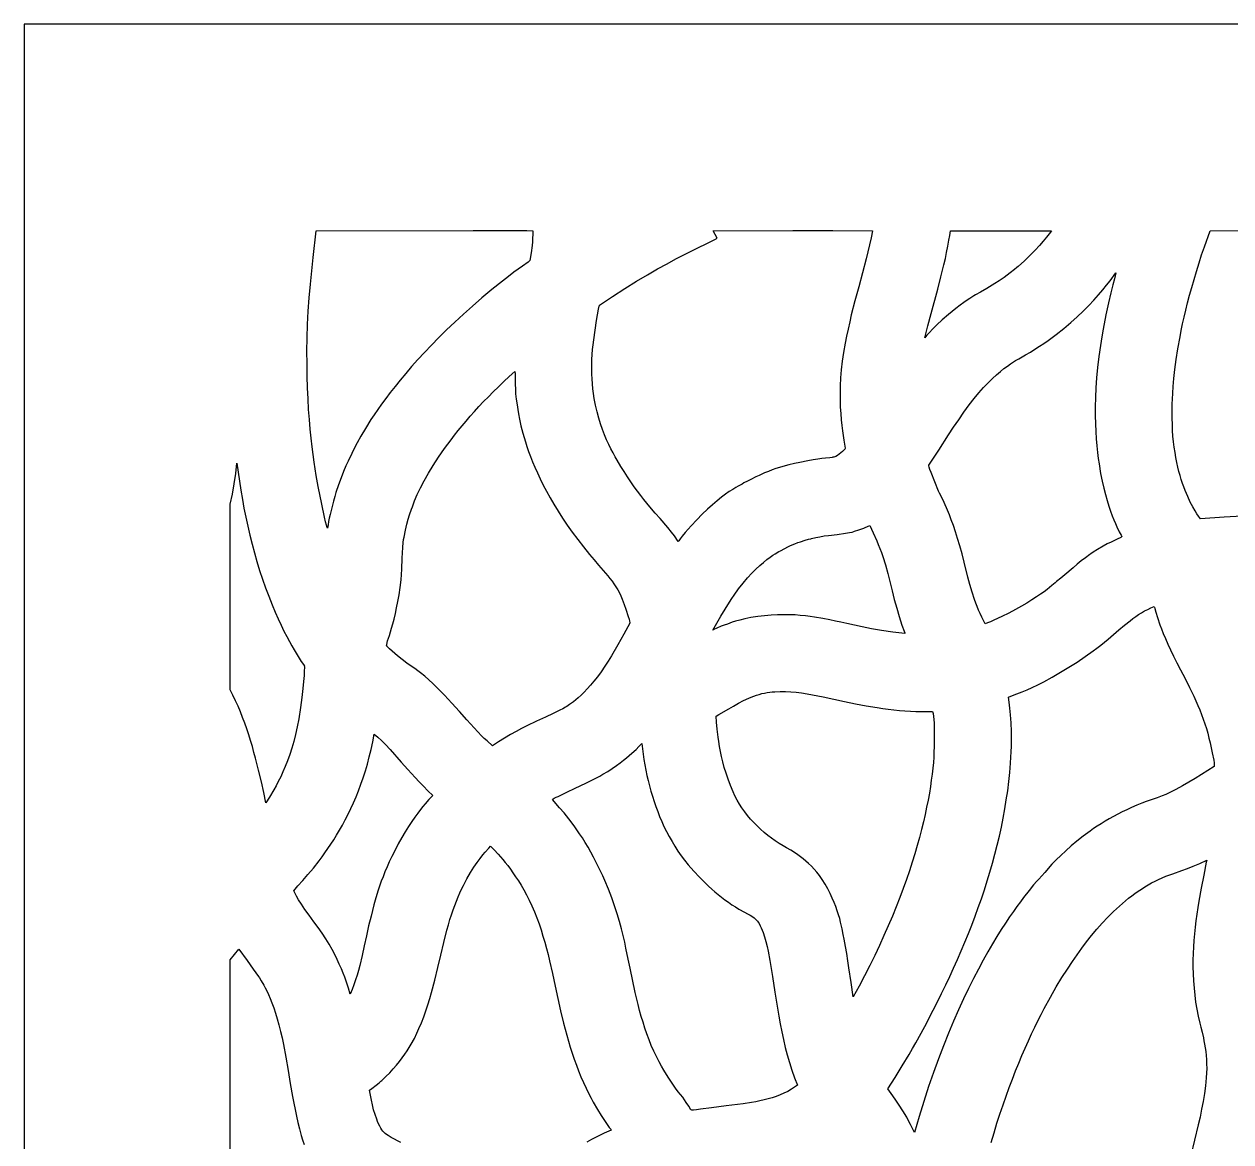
# Model space of a CAD drawing. Extents: x -255 to 255, y -78 to 122.
# Drawn here: x -254.7 to -137.6, y 13.7 to 122.1 of the extents above; entities that cross this region are included whole.
import ezdxf

# ---------------------------------------------------------------- set-up
doc = ezdxf.new("R2010")
doc.units = 0
doc.header["$MEASUREMENT"] = 0
doc.layers.add('LAYER_1', color=18, linetype='CONTINUOUS')

msp = doc.modelspace()

# ---------------------------------------------------------------- linework, layer by layer
at = {"layer": 'LAYER_1'}
for points in [[(-254.71, -77.88), (255.29, -77.88), (255.29, 122.12), (-254.71, 122.12)], [(-226.39, 102.08), (-211.14, 102.09), (-207.07, 102.09), (-205.92, 102.09), (-205.36, 102.08), (-205.36, 101.72), (-205.38, 101.36), (-205.4, 100.99), (-205.43, 100.63), (-205.52, 99.92), (-205.63, 99.2), (-205.64, 99.18), (-205.68, 99.14), (-205.82, 99.02), (-206.35, 98.64), (-207.19, 98.04), (-207.72, 97.64), (-208.31, 97.18), (-209.32, 96.36), (-210.29, 95.56), (-211.21, 94.77), (-212.09, 93.98), (-212.93, 93.21), (-213.72, 92.45), (-214.48, 91.71), (-215.2, 90.98), (-215.88, 90.27), (-216.52, 89.57), (-217.12, 88.89), (-217.69, 88.23), (-218.22, 87.59), (-218.72, 86.97), (-219.19, 86.38), (-219.62, 85.8), (-220.03, 85.25), (-220.4, 84.72), (-220.74, 84.22), (-221.06, 83.75), (-221.6, 82.88), (-222.05, 82.13), (-222.39, 81.51), (-222.65, 81.02), (-222.91, 80.47), (-223.27, 79.72), (-223.49, 79.26), (-223.72, 78.72), (-223.96, 78.11), (-224.21, 77.43), (-224.46, 76.68), (-224.58, 76.28), (-224.7, 75.85), (-224.87, 75.2), (-225.03, 74.54), (-225.1, 74.2), (-225.17, 73.87), (-225.22, 73.54), (-225.27, 73.2), (-225.29, 73.23), (-225.32, 73.29), (-225.39, 73.5), (-225.47, 73.84), (-225.58, 74.29), (-225.84, 75.55), (-226.18, 77.26), (-226.37, 78.34), (-226.47, 78.96), (-226.58, 79.63), (-226.68, 80.35), (-226.78, 81.12), (-226.87, 81.95), (-226.96, 82.82), (-227.03, 83.75), (-227.11, 84.73), (-227.16, 85.76), (-227.21, 86.84), (-227.25, 87.97), (-227.26, 89.15), (-227.27, 90.39), (-227.25, 91.67), (-227.21, 92.98), (-227.14, 94.28), (-227.05, 95.58), (-226.94, 96.88), (-226.81, 98.18), (-226.68, 99.48)], [(-187.87, 102.08), (-180.13, 102.09), (-176.26, 102.09), (-172.39, 102.08), (-172.54, 101.39), (-172.69, 100.7), (-173.02, 99.34), (-173.37, 97.98), (-173.73, 96.62), (-174.1, 95.26), (-174.45, 93.9), (-174.61, 93.22), (-174.77, 92.53), (-174.92, 91.85), (-175.06, 91.16), (-175.21, 90.27), (-175.33, 89.41), (-175.42, 88.58), (-175.49, 87.79), (-175.53, 87.03), (-175.54, 86.3), (-175.54, 85.61), (-175.52, 84.95), (-175.48, 84.33), (-175.43, 83.74), (-175.38, 83.19), (-175.31, 82.67), (-175.17, 81.76), (-175.04, 80.99), (-175.03, 80.96), (-175.03, 80.94), (-175.03, 80.93), (-175.32, 80.65), (-175.47, 80.52), (-175.62, 80.39), (-175.79, 80.28), (-175.96, 80.18), (-176.14, 80.11), (-176.23, 80.09), (-176.32, 80.07), (-176.52, 80.05), (-176.97, 80.01), (-177.3, 79.97), (-177.69, 79.92), (-178.15, 79.84), (-178.67, 79.75), (-179.46, 79.6), (-179.95, 79.5), (-180.5, 79.37), (-181.11, 79.2), (-181.43, 79.1), (-181.77, 78.99), (-182.12, 78.86), (-182.49, 78.72), (-182.86, 78.57), (-183.25, 78.4), (-183.39, 78.34), (-183.71, 78.2), (-184.2, 77.95), (-184.52, 77.79), (-184.87, 77.6), (-185.05, 77.5), (-185.42, 77.3), (-185.67, 77.15), (-185.96, 76.97), (-186.29, 76.76), (-186.65, 76.5), (-187.05, 76.21), (-187.48, 75.87), (-187.93, 75.48), (-188.41, 75.05), (-188.92, 74.57), (-189.45, 74.04), (-190, 73.45), (-190.56, 72.81), (-190.86, 72.44), (-191.07, 72.17), (-191.2, 72), (-191.26, 71.93), (-191.62, 72.47), (-191.9, 72.84), (-192.25, 73.28), (-193.01, 74.14), (-193.48, 74.68), (-194.01, 75.3), (-194.59, 76), (-194.89, 76.39), (-195.2, 76.8), (-195.52, 77.24), (-195.84, 77.7), (-196.17, 78.19), (-196.5, 78.7), (-196.81, 79.2), (-197.18, 79.8), (-197.37, 80.14), (-197.57, 80.51), (-197.78, 80.91), (-197.99, 81.33), (-198.19, 81.79), (-198.4, 82.27), (-198.59, 82.78), (-198.78, 83.33), (-198.96, 83.9), (-199.12, 84.51), (-199.27, 85.15), (-199.4, 85.81), (-199.48, 86.28), (-199.54, 86.75), (-199.58, 87.22), (-199.61, 87.69), (-199.63, 88.17), (-199.64, 88.64), (-199.63, 89.12), (-199.62, 89.59), (-199.59, 90.07), (-199.55, 90.54), (-199.51, 91.02), (-199.45, 91.49), (-199.32, 92.43), (-199.16, 93.37), (-198.97, 94.46), (-198.92, 94.75), (-198.9, 94.83), (-198.88, 94.86), (-197.62, 95.7), (-196.43, 96.47), (-195.3, 97.17), (-194.24, 97.8), (-193.25, 98.37), (-192.33, 98.88), (-191.48, 99.34), (-190.71, 99.74), (-189.4, 100.39), (-188.42, 100.86), (-187.77, 101.18), (-187.58, 101.29), (-187.52, 101.33), (-187.48, 101.36)], [(-155.04, 102.08), (-155.24, 101.78), (-155.5, 101.44), (-155.82, 101.06), (-156.19, 100.64), (-156.62, 100.18), (-157.11, 99.69), (-157.66, 99.17), (-158.27, 98.62), (-158.38, 98.52), (-158.63, 98.31), (-159.05, 97.98), (-159.63, 97.55), (-160.1, 97.22), (-160.53, 96.94), (-161.31, 96.47), (-161.93, 96.11), (-162.4, 95.84), (-162.56, 95.75), (-162.94, 95.51), (-163.21, 95.33), (-163.53, 95.11), (-163.89, 94.85), (-164.3, 94.54), (-164.68, 94.24), (-165.02, 93.95), (-165.64, 93.42), (-166.15, 92.94), (-166.56, 92.53), (-166.88, 92.2), (-167.11, 91.93), (-167.33, 91.67), (-167.03, 92.86), (-166.71, 94.04), (-166.06, 96.4), (-165.75, 97.59), (-165.46, 98.78), (-165.32, 99.37), (-165.2, 99.97), (-165.08, 100.57), (-164.98, 101.17), (-164.9, 101.62), (-164.84, 102.08)], [(-148.77, 97.98), (-148.93, 97.41), (-149.08, 96.84), (-149.27, 96.06), (-149.49, 95.09), (-149.74, 93.91), (-150, 92.53), (-150.13, 91.77), (-150.27, 90.95), (-150.43, 89.86), (-150.55, 88.8), (-150.65, 87.79), (-150.72, 86.82), (-150.77, 85.89), (-150.79, 85), (-150.79, 84.15), (-150.77, 83.35), (-150.74, 82.59), (-150.69, 81.87), (-150.63, 81.2), (-150.56, 80.57), (-150.49, 79.99), (-150.41, 79.45), (-150.26, 78.52), (-150.11, 77.79), (-149.96, 77.11), (-149.8, 76.47), (-149.63, 75.89), (-149.47, 75.35), (-149.3, 74.86), (-149.14, 74.42), (-148.98, 74.02), (-148.83, 73.67), (-148.69, 73.36), (-148.45, 72.87), (-148.28, 72.55), (-148.19, 72.4), (-148.2, 72.38), (-148.22, 72.36), (-148.31, 72.31), (-148.67, 72.15), (-149.25, 71.87), (-149.61, 71.69), (-150.02, 71.47), (-150.57, 71.15), (-150.97, 70.9), (-151.21, 70.73), (-151.31, 70.65), (-151.73, 70.35), (-152.14, 70.04), (-152.54, 69.71), (-152.94, 69.37), (-153.72, 68.69), (-154.12, 68.35), (-154.53, 68.03), (-154.67, 67.9), (-154.98, 67.65), (-155.45, 67.27), (-155.75, 67.05), (-156.09, 66.8), (-156.49, 66.54), (-156.92, 66.25), (-157.41, 65.95), (-157.95, 65.64), (-158.53, 65.31), (-159.17, 64.98), (-159.86, 64.63), (-160.61, 64.28), (-160.96, 64.13), (-161.23, 64.03), (-161.47, 63.94), (-161.63, 64.25), (-161.8, 64.58), (-161.96, 64.92), (-162.11, 65.26), (-162.25, 65.61), (-162.38, 65.95), (-162.51, 66.31), (-162.74, 67.02), (-162.95, 67.74), (-163.14, 68.46), (-163.5, 69.92), (-163.71, 70.73), (-163.92, 71.49), (-164.14, 72.2), (-164.35, 72.85), (-164.55, 73.46), (-164.75, 74.01), (-164.94, 74.5), (-165.12, 74.95), (-165.45, 75.7), (-165.71, 76.25), (-165.89, 76.61), (-165.98, 76.79), (-166.71, 78.62), (-166.82, 78.91), (-166.9, 79.12), (-166.93, 79.26), (-166.94, 79.3), (-166.93, 79.32), (-165.97, 80.8), (-165.01, 82.28), (-164.53, 83.01), (-164.03, 83.74), (-163.53, 84.47), (-163.01, 85.18), (-162.53, 85.79), (-162.07, 86.35), (-161.62, 86.86), (-161.18, 87.32), (-160.76, 87.73), (-160.36, 88.1), (-159.99, 88.42), (-159.64, 88.7), (-159.31, 88.95), (-159.02, 89.15), (-158.53, 89.47), (-158.2, 89.66), (-158.04, 89.74), (-157.55, 90.02), (-157.08, 90.3), (-156.63, 90.58), (-156.19, 90.86), (-155.77, 91.15), (-155.36, 91.44), (-154.96, 91.72), (-154.57, 92.01), (-153.84, 92.58), (-153.16, 93.16), (-152.53, 93.72), (-151.95, 94.27), (-151.41, 94.82), (-150.92, 95.34), (-150.47, 95.85), (-150.06, 96.33), (-149.68, 96.79), (-149.35, 97.22)], [(-207.11, 88.43), (-207.08, 88.18), (-207.07, 87.89), (-207.06, 87.16), (-207.05, 86.73), (-207.02, 86.25), (-206.96, 85.73), (-206.88, 85.17), (-206.81, 84.72), (-206.75, 84.31), (-206.65, 83.79), (-206.52, 83.15), (-206.33, 82.42), (-206.21, 82.02), (-206.08, 81.59), (-205.94, 81.14), (-205.77, 80.66), (-205.59, 80.17), (-205.38, 79.66), (-205.16, 79.12), (-204.91, 78.57), (-204.64, 77.99), (-204.35, 77.4), (-204.03, 76.79), (-203.68, 76.17), (-203.31, 75.53), (-202.91, 74.87), (-202.48, 74.2), (-202.02, 73.51), (-201.53, 72.82), (-201, 72.11), (-200.44, 71.39), (-199.85, 70.65), (-199.41, 70.14), (-198.97, 69.63), (-198.52, 69.12), (-198.08, 68.6), (-197.87, 68.34), (-197.67, 68.07), (-197.48, 67.8), (-197.29, 67.52), (-197.12, 67.24), (-196.96, 66.94), (-196.82, 66.65), (-196.69, 66.34), (-196.49, 65.82), (-196.33, 65.37), (-196.1, 64.65), (-196.02, 64.39), (-195.97, 64.19), (-195.95, 64.06), (-195.95, 64), (-196.53, 62.94), (-197.12, 61.88), (-197.73, 60.84), (-198.05, 60.32), (-198.37, 59.81), (-198.73, 59.29), (-199.07, 58.8), (-199.42, 58.37), (-199.75, 57.97), (-200.07, 57.61), (-200.37, 57.29), (-200.66, 57.01), (-200.94, 56.76), (-201.19, 56.55), (-201.42, 56.37), (-201.8, 56.09), (-202.07, 55.92), (-202.2, 55.84), (-202.45, 55.7), (-202.73, 55.55), (-203.38, 55.24), (-204.14, 54.89), (-205, 54.49), (-205.95, 54.03), (-206.46, 53.77), (-206.98, 53.48), (-207.53, 53.18), (-208.09, 52.85), (-208.67, 52.49), (-209.27, 52.1), (-209.8, 52.57), (-210.06, 52.81), (-210.32, 53.06), (-211.05, 53.84), (-211.77, 54.63), (-212.48, 55.42), (-213.2, 56.22), (-213.93, 57), (-214.29, 57.38), (-214.67, 57.76), (-215.05, 58.13), (-215.44, 58.49), (-215.84, 58.84), (-216.25, 59.18), (-216.5, 59.38), (-216.81, 59.59), (-217.17, 59.84), (-217.57, 60.13), (-218.02, 60.46), (-218.49, 60.84), (-219, 61.28), (-219.26, 61.52), (-219.52, 61.78), (-219.53, 61.8), (-219.54, 61.84), (-219.53, 61.93), (-219.44, 62.27), (-219.27, 62.79), (-219.06, 63.5), (-218.94, 63.93), (-218.82, 64.4), (-218.69, 64.92), (-218.57, 65.48), (-218.45, 66.09), (-218.33, 66.75), (-218.23, 67.46), (-218.13, 68.21), (-218.09, 68.73), (-218.06, 69.25), (-218.03, 70.29), (-218.01, 70.81), (-217.98, 71.33), (-217.93, 71.84), (-217.89, 72.1), (-217.85, 72.35), (-217.71, 73.02), (-217.57, 73.6), (-217.44, 74.1), (-217.32, 74.5), (-217.13, 75.07), (-217.04, 75.3), (-216.83, 75.86), (-216.57, 76.47), (-216.26, 77.12), (-215.9, 77.81), (-215.49, 78.54), (-215.02, 79.31), (-214.5, 80.11), (-214.22, 80.52), (-213.92, 80.94), (-213.61, 81.37), (-213.29, 81.8), (-212.95, 82.24), (-212.59, 82.69), (-212.22, 83.14), (-211.83, 83.6), (-211.43, 84.07), (-211.02, 84.53), (-210.58, 85.01), (-210.14, 85.49), (-209.67, 85.97), (-209.19, 86.45), (-208.69, 86.94), (-208.18, 87.44), (-207.65, 87.93)], [(-234.06, 79.52), (-233.95, 78.65), (-233.83, 77.77), (-233.69, 76.89), (-233.54, 76.01), (-233.38, 75.14), (-233.21, 74.27), (-233.02, 73.4), (-232.82, 72.54), (-232.6, 71.67), (-232.37, 70.82), (-232.13, 69.97), (-231.86, 69.12), (-231.59, 68.28), (-231.29, 67.44), (-230.98, 66.61), (-230.65, 65.79), (-230.35, 65.07), (-230.06, 64.41), (-229.77, 63.79), (-229.5, 63.22), (-229.23, 62.7), (-228.98, 62.22), (-228.74, 61.79), (-228.52, 61.4), (-228.12, 60.76), (-227.82, 60.29), (-227.6, 59.98), (-227.5, 59.83), (-227.49, 59.81), (-227.5, 59.79), (-227.51, 59.74), (-227.53, 59.33), (-227.55, 58.91), (-227.59, 58.35), (-227.66, 57.65), (-227.76, 56.8), (-227.89, 55.82), (-228.07, 54.7), (-228.21, 53.94), (-228.37, 53.21), (-228.55, 52.52), (-228.74, 51.86), (-228.94, 51.24), (-229.16, 50.65), (-229.38, 50.09), (-229.6, 49.57), (-229.82, 49.08), (-230.05, 48.63), (-230.27, 48.2), (-230.49, 47.81), (-230.9, 47.12), (-231.26, 46.56), (-231.47, 47.58), (-231.69, 48.6), (-231.96, 49.75), (-232.25, 50.89), (-232.41, 51.46), (-232.57, 52.03), (-232.74, 52.6), (-232.92, 53.17), (-233.11, 53.73), (-233.31, 54.29), (-233.52, 54.84), (-233.73, 55.39), (-233.96, 55.94), (-234.2, 56.47), (-234.45, 57.01), (-234.71, 57.53), (-234.71, 75.54), (-234.51, 76.53), (-234.33, 77.53), (-234.18, 78.53)], [(-172.67, 73.49), (-172.33, 72.75), (-171.99, 72), (-171.83, 71.63), (-171.67, 71.25), (-171.53, 70.87), (-171.4, 70.48), (-171.15, 69.65), (-170.92, 68.82), (-170.49, 67.14), (-170.28, 66.29), (-170.05, 65.46), (-169.81, 64.63), (-169.68, 64.21), (-169.55, 63.8), (-169.33, 63.21), (-169.27, 63.05), (-169.25, 62.98), (-169.85, 63.05), (-170.43, 63.13), (-171.52, 63.29), (-172.5, 63.46), (-173.39, 63.64), (-174.88, 63.97), (-175.48, 64.1), (-175.99, 64.2), (-176.55, 64.32), (-177.23, 64.45), (-178.02, 64.59), (-178.45, 64.65), (-178.91, 64.7), (-179.4, 64.75), (-179.91, 64.79), (-180.45, 64.81), (-181.01, 64.82), (-181.6, 64.81), (-182.22, 64.78), (-182.86, 64.72), (-183.53, 64.64), (-184.2, 64.54), (-184.78, 64.42), (-185.27, 64.3), (-185.68, 64.19), (-186, 64.09), (-186.24, 64), (-186.47, 63.91), (-186.8, 63.8), (-187.08, 63.7), (-187.51, 63.51), (-187.78, 63.38), (-187.89, 63.32), (-187.5, 64.01), (-187.11, 64.69), (-186.7, 65.37), (-186.28, 66.04), (-186.06, 66.38), (-185.83, 66.71), (-185.39, 67.33), (-184.95, 67.88), (-184.52, 68.39), (-184.11, 68.84), (-183.71, 69.24), (-183.33, 69.59), (-182.97, 69.9), (-182.64, 70.17), (-182.34, 70.39), (-182.07, 70.58), (-181.84, 70.73), (-181.49, 70.94), (-181.32, 71.03), (-180.91, 71.25), (-180.61, 71.4), (-180.34, 71.52), (-179.94, 71.69), (-179.65, 71.81), (-179.38, 71.89), (-178.93, 72.04), (-178.6, 72.14), (-178.39, 72.19), (-178.3, 72.21), (-177.9, 72.31), (-177.49, 72.39), (-177.08, 72.46), (-176.67, 72.52), (-175.84, 72.61), (-175.01, 72.72), (-174.64, 72.78), (-174.37, 72.84), (-174.21, 72.89), (-174.14, 72.92), (-173.73, 73.04), (-173.43, 73.15), (-173.24, 73.22), (-173.17, 73.26), (-172.8, 73.42)], [(-145.07, 65.6), (-145.04, 65.54), (-145.01, 65.43), (-144.9, 65.08), (-144.74, 64.55), (-144.5, 63.85), (-144.35, 63.44), (-144.18, 62.99), (-143.98, 62.5), (-143.75, 61.97), (-143.49, 61.4), (-143.2, 60.79), (-142.88, 60.15), (-142.52, 59.48), (-142.07, 58.63), (-141.64, 57.77), (-141.22, 56.9), (-141.02, 56.47), (-140.83, 56.02), (-140.65, 55.58), (-140.47, 55.13), (-140.3, 54.68), (-140.15, 54.23), (-140, 53.77), (-139.87, 53.31), (-139.75, 52.85), (-139.64, 52.38), (-139.43, 51.42), (-139.29, 50.71), (-139.25, 50.45), (-139.23, 50.26), (-139.23, 50.14), (-139.23, 50.11), (-139.24, 50.09), (-140.47, 49.32), (-141.09, 48.94), (-141.71, 48.56), (-142.33, 48.2), (-142.97, 47.85), (-143.62, 47.53), (-143.94, 47.38), (-144.28, 47.23), (-144.77, 47.05), (-145.44, 46.83), (-145.84, 46.69), (-146.27, 46.53), (-146.75, 46.34), (-147.25, 46.12), (-147.72, 45.9), (-148.17, 45.69), (-148.6, 45.46), (-149.02, 45.24), (-149.43, 45.01), (-149.83, 44.77), (-150.21, 44.54), (-150.59, 44.3), (-150.94, 44.06), (-151.29, 43.82), (-151.95, 43.34), (-152.56, 42.86), (-153.13, 42.39), (-153.65, 41.92), (-154.13, 41.46), (-154.58, 41.02), (-154.98, 40.6), (-155.69, 39.82), (-156.27, 39.17), (-156.45, 38.96), (-156.76, 38.6), (-157.2, 38.07), (-157.74, 37.38), (-158.05, 36.97), (-158.38, 36.52), (-158.73, 36.03), (-159.1, 35.49), (-159.49, 34.9), (-159.9, 34.27), (-160.32, 33.6), (-160.75, 32.88), (-161.2, 32.11), (-161.65, 31.29), (-162.12, 30.43), (-162.59, 29.51), (-163.07, 28.55), (-163.56, 27.54), (-164.05, 26.48), (-164.54, 25.37), (-165.03, 24.2), (-165.51, 22.99), (-166, 21.72), (-166.48, 20.4), (-166.96, 19.03), (-167.43, 17.6), (-167.88, 16.12), (-168.33, 14.58), (-168.52, 14.98), (-168.71, 15.36), (-168.9, 15.72), (-169.08, 16.06), (-169.45, 16.68), (-169.8, 17.24), (-170.13, 17.72), (-170.43, 18.15), (-170.91, 18.82), (-170.2, 19.92), (-169.51, 21.03), (-168.84, 22.15), (-168.51, 22.72), (-168.19, 23.29), (-167.33, 24.86), (-166.5, 26.46), (-166.09, 27.26), (-165.69, 28.07), (-165.29, 28.89), (-164.9, 29.71), (-164.52, 30.53), (-164.15, 31.36), (-163.79, 32.19), (-163.44, 33.03), (-163.09, 33.87), (-162.76, 34.71), (-162.44, 35.56), (-162.13, 36.41), (-161.83, 37.26), (-161.54, 38.12), (-161.26, 38.98), (-161, 39.85), (-160.75, 40.71), (-160.51, 41.58), (-160.29, 42.45), (-160.08, 43.33), (-159.89, 44.21), (-159.71, 45.09), (-159.55, 45.97), (-159.41, 46.85), (-159.28, 47.74), (-159.17, 48.63), (-159.08, 49.52), (-159, 50.41), (-158.97, 50.98), (-158.94, 51.52), (-158.92, 52.05), (-158.91, 52.55), (-158.91, 53.49), (-158.94, 54.34), (-159, 55.1), (-159.06, 55.76), (-159.14, 56.34), (-159.21, 56.82), (-158.64, 57.05), (-157.86, 57.35), (-157.4, 57.54), (-156.9, 57.76), (-156.36, 58.02), (-155.78, 58.32), (-154.96, 58.77), (-154.14, 59.24), (-153.33, 59.72), (-152.54, 60.22), (-151.76, 60.75), (-150.99, 61.3), (-150.62, 61.58), (-150.25, 61.87), (-149.88, 62.16), (-149.52, 62.46), (-148.48, 63.36), (-147.95, 63.8), (-147.41, 64.23), (-147.14, 64.44), (-146.86, 64.64), (-146.58, 64.83), (-146.29, 65.01), (-145.99, 65.18), (-145.69, 65.33), (-145.38, 65.47)], [(-183.38, 57.09), (-183.13, 57.16), (-182.88, 57.21), (-182.62, 57.26), (-182.37, 57.3), (-182.12, 57.33), (-181.86, 57.35), (-181.35, 57.37), (-180.83, 57.37), (-180.31, 57.34), (-179.79, 57.29), (-179.27, 57.23), (-178.74, 57.15), (-178.22, 57.05), (-177.18, 56.84), (-176.14, 56.62), (-175.12, 56.4), (-174.06, 56.18), (-173, 55.98), (-171.93, 55.81), (-171.4, 55.73), (-170.86, 55.65), (-170.33, 55.59), (-169.79, 55.53), (-169.25, 55.49), (-168.72, 55.45), (-168.18, 55.43), (-167.64, 55.42), (-167.1, 55.42), (-166.57, 55.43), (-166.51, 55.22), (-166.47, 54.95), (-166.44, 54.64), (-166.42, 54.29), (-166.41, 53.46), (-166.41, 52.46), (-166.41, 52), (-166.43, 51.52), (-166.46, 51.01), (-166.49, 50.48), (-166.54, 49.93), (-166.61, 49.35), (-166.69, 48.76), (-166.78, 48.14), (-166.88, 47.49), (-167, 46.83), (-167.14, 46.15), (-167.29, 45.44), (-167.45, 44.72), (-167.64, 43.98), (-167.84, 43.21), (-168.05, 42.43), (-168.29, 41.63), (-168.54, 40.82), (-168.81, 39.98), (-169.1, 39.13), (-169.42, 38.26), (-169.75, 37.38), (-170.1, 36.48), (-170.47, 35.56), (-170.86, 34.63), (-171.28, 33.69), (-171.72, 32.73), (-172.18, 31.76), (-172.66, 30.77), (-173.17, 29.78), (-173.7, 28.76), (-174.26, 27.74), (-174.26, 27.74), (-174.48, 29.14), (-174.68, 30.54), (-174.78, 31.24), (-174.89, 31.93), (-175.01, 32.63), (-175.14, 33.32), (-175.23, 33.79), (-175.34, 34.35), (-175.49, 34.99), (-175.58, 35.34), (-175.69, 35.71), (-175.81, 36.09), (-175.95, 36.49), (-176.11, 36.9), (-176.3, 37.32), (-176.5, 37.76), (-176.74, 38.21), (-177, 38.67), (-177.29, 39.13), (-177.54, 39.5), (-177.8, 39.83), (-178.06, 40.14), (-178.33, 40.43), (-178.59, 40.69), (-178.86, 40.92), (-179.12, 41.14), (-179.38, 41.34), (-179.63, 41.52), (-179.87, 41.68), (-180.33, 41.96), (-180.73, 42.19), (-181.07, 42.38), (-181.45, 42.62), (-181.83, 42.87), (-182.2, 43.13), (-182.56, 43.41), (-182.91, 43.7), (-183.26, 44), (-183.59, 44.32), (-183.91, 44.65), (-184.22, 44.98), (-184.51, 45.33), (-184.79, 45.69), (-185.06, 46.07), (-185.3, 46.45), (-185.53, 46.83), (-185.74, 47.23), (-185.93, 47.64), (-186.19, 48.26), (-186.41, 48.85), (-186.61, 49.44), (-186.78, 50), (-186.92, 50.54), (-187.05, 51.06), (-187.15, 51.56), (-187.24, 52.04), (-187.31, 52.5), (-187.37, 52.93), (-187.46, 53.72), (-187.52, 54.4), (-187.56, 54.98), (-187.3, 55.12), (-186.34, 55.67), (-185.87, 55.95), (-185.39, 56.23), (-184.9, 56.49), (-184.41, 56.72), (-184.16, 56.83), (-183.9, 56.93), (-183.64, 57.01)], [(-220.75, 53.23), (-220.39, 52.92), (-220.03, 52.61), (-219.84, 52.43), (-219.64, 52.22), (-219.2, 51.74), (-218.13, 50.52), (-217.49, 49.8), (-216.77, 49.02), (-216.38, 48.6), (-215.97, 48.17), (-215.53, 47.73), (-215.06, 47.28), (-215.19, 47.15), (-215.44, 46.89), (-215.8, 46.48), (-216.02, 46.22), (-216.26, 45.91), (-216.52, 45.57), (-216.8, 45.18), (-217.1, 44.75), (-217.41, 44.28), (-217.74, 43.76), (-218.07, 43.19), (-218.41, 42.58), (-218.76, 41.91), (-219.03, 41.37), (-219.28, 40.85), (-219.5, 40.35), (-219.7, 39.86), (-219.89, 39.4), (-220.06, 38.95), (-220.35, 38.1), (-220.58, 37.34), (-220.77, 36.66), (-221.05, 35.57), (-221.29, 34.62), (-221.5, 33.66), (-221.71, 32.7), (-221.92, 31.74), (-222.15, 30.79), (-222.27, 30.31), (-222.41, 29.84), (-222.55, 29.38), (-222.71, 28.92), (-222.89, 28.46), (-223.08, 28.01), (-223.25, 28.58), (-223.48, 29.26), (-223.61, 29.64), (-223.76, 30.04), (-223.93, 30.46), (-224.13, 30.9), (-224.34, 31.36), (-224.57, 31.84), (-224.84, 32.34), (-225.13, 32.85), (-225.44, 33.37), (-225.79, 33.91), (-226.17, 34.46), (-226.59, 35.01), (-227.07, 35.66), (-227.47, 36.23), (-227.81, 36.74), (-228.08, 37.16), (-228.28, 37.51), (-228.43, 37.77), (-228.56, 38.03), (-228.14, 38.5), (-227.67, 39.02), (-227.17, 39.6), (-226.64, 40.24), (-226.09, 40.94), (-225.81, 41.32), (-225.53, 41.71), (-225.24, 42.12), (-224.96, 42.54), (-224.67, 42.99), (-224.39, 43.44), (-224.1, 43.92), (-223.82, 44.41), (-223.55, 44.92), (-223.28, 45.45), (-223.01, 46), (-222.76, 46.56), (-222.51, 47.14), (-222.26, 47.74), (-222.03, 48.36), (-221.81, 49), (-221.6, 49.66), (-221.4, 50.33), (-221.22, 51.03), (-221.05, 51.74), (-220.89, 52.47)], [(-194.79, 52.33), (-194.65, 51.3), (-194.57, 50.78), (-194.48, 50.26), (-194.38, 49.75), (-194.28, 49.23), (-194.16, 48.72), (-194.03, 48.21), (-193.9, 47.7), (-193.75, 47.2), (-193.59, 46.7), (-193.43, 46.21), (-193.24, 45.72), (-193.05, 45.23), (-192.85, 44.75), (-192.63, 44.28), (-192.38, 43.79), (-192.12, 43.3), (-191.85, 42.82), (-191.57, 42.35), (-191.27, 41.89), (-190.96, 41.43), (-190.63, 40.99), (-190.28, 40.56), (-189.74, 39.94), (-189.18, 39.34), (-188.9, 39.05), (-188.6, 38.76), (-188.3, 38.47), (-188, 38.2), (-187.68, 37.93), (-187.37, 37.66), (-187.05, 37.41), (-186.72, 37.16), (-186.38, 36.92), (-186.05, 36.68), (-185.7, 36.46), (-185.35, 36.25), (-184.81, 35.96), (-184.53, 35.81), (-184.26, 35.66), (-184.01, 35.49), (-183.89, 35.4), (-183.77, 35.3), (-183.67, 35.2), (-183.57, 35.09), (-183.48, 34.97), (-183.4, 34.84), (-183.3, 34.64), (-183.2, 34.42), (-183.02, 33.99), (-182.86, 33.55), (-182.73, 33.1), (-182.62, 32.64), (-182.52, 32.18), (-182.35, 31.25), (-182.1, 29.72), (-181.87, 28.18), (-181.62, 26.65), (-181.49, 25.88), (-181.35, 25.12), (-181.2, 24.36), (-181.03, 23.6), (-180.86, 22.84), (-180.66, 22.1), (-180.45, 21.36), (-180.22, 20.62), (-179.96, 19.89), (-179.68, 19.17), (-179.97, 18.97), (-180.26, 18.77), (-180.62, 18.57), (-180.99, 18.39), (-181.36, 18.23), (-181.74, 18.08), (-182.13, 17.95), (-182.52, 17.83), (-182.92, 17.73), (-183.32, 17.64), (-183.73, 17.55), (-184.14, 17.48), (-184.96, 17.35), (-186.6, 17.15), (-188.03, 16.97), (-189.09, 16.83), (-189.47, 16.78), (-189.75, 16.75), (-189.93, 16.75), (-189.98, 16.76), (-190.01, 16.77), (-190.22, 17.12), (-190.46, 17.49), (-190.81, 18), (-191.02, 18.26), (-191.24, 18.53), (-191.51, 18.89), (-191.84, 19.36), (-192.22, 19.93), (-192.64, 20.62), (-192.86, 21), (-193.09, 21.42), (-193.36, 21.95), (-193.62, 22.48), (-193.86, 23.03), (-194.08, 23.58), (-194.28, 24.14), (-194.48, 24.7), (-194.66, 25.27), (-194.83, 25.84), (-194.99, 26.42), (-195.14, 27), (-195.42, 28.17), (-195.92, 30.51), (-196.1, 31.4), (-196.32, 32.46), (-196.44, 33.05), (-196.59, 33.68), (-196.76, 34.35), (-196.95, 35.05), (-197.17, 35.79), (-197.42, 36.56), (-197.7, 37.36), (-198.02, 38.19), (-198.38, 39.04), (-198.57, 39.48), (-198.78, 39.93), (-199, 40.38), (-199.23, 40.84), (-199.47, 41.3), (-199.72, 41.77), (-200, 42.26), (-200.28, 42.72), (-200.55, 43.16), (-200.82, 43.57), (-201.09, 43.96), (-201.35, 44.33), (-201.85, 45), (-202.32, 45.59), (-202.75, 46.09), (-203.44, 46.89), (-203.37, 46.96), (-203.28, 47.02), (-203.1, 47.11), (-202.9, 47.19), (-202.71, 47.27), (-201.99, 47.64), (-201.32, 47.97), (-200.16, 48.52), (-199.23, 48.97), (-198.86, 49.16), (-198.55, 49.33), (-198.08, 49.62), (-197.65, 49.91), (-197.25, 50.18), (-196.88, 50.45), (-196.55, 50.7), (-196.25, 50.94), (-195.74, 51.38), (-195.34, 51.75), (-195.06, 52.04), (-194.88, 52.23)]]:
    msp.add_lwpolyline(points, close=True, dxfattribs=at)
for points in [[(-135.95, 74.42), (-138.27, 74.28), (-140.58, 74.12), (-140.76, 74.37), (-140.91, 74.61), (-141.1, 74.91), (-141.32, 75.29), (-141.56, 75.75), (-141.81, 76.28), (-141.93, 76.57), (-142.06, 76.88), (-142.18, 77.21), (-142.31, 77.56), (-142.43, 77.93), (-142.55, 78.32), (-142.66, 78.73), (-142.77, 79.15), (-142.87, 79.6), (-142.96, 80.07), (-143.04, 80.56), (-143.12, 81.06), (-143.18, 81.59), (-143.24, 82.14), (-143.28, 82.7), (-143.3, 83.29), (-143.32, 83.9), (-143.31, 84.53), (-143.32, 84.92), (-143.31, 85.28), (-143.3, 85.74), (-143.27, 86.31), (-143.23, 86.97), (-143.16, 87.74), (-143.06, 88.6), (-142.93, 89.57), (-142.76, 90.63), (-142.55, 91.78), (-142.43, 92.4), (-142.3, 93.03), (-142.15, 93.69), (-141.99, 94.37), (-141.82, 95.08), (-141.63, 95.81), (-141.42, 96.56), (-141.2, 97.34), (-140.97, 98.13), (-140.71, 98.95), (-140.46, 99.74), (-140.19, 100.52), (-139.64, 102.08), (-135.14, 102.09)], [(-218.17, 13.61), (-218.48, 13.78), (-218.79, 13.94), (-219.1, 14.1), (-219.4, 14.28), (-219.54, 14.38), (-219.67, 14.48), (-219.79, 14.59), (-219.91, 14.71), (-220.01, 14.84), (-220.1, 14.99), (-220.21, 15.2), (-220.32, 15.41), (-220.41, 15.63), (-220.5, 15.86), (-220.66, 16.31), (-220.8, 16.78), (-220.92, 17.25), (-221.02, 17.72), (-221.2, 18.68), (-220.97, 18.85), (-220.56, 19.16), (-220.27, 19.4), (-220.09, 19.56), (-220.02, 19.63), (-219.62, 20.01), (-219.24, 20.38), (-218.9, 20.75), (-218.58, 21.11), (-218.29, 21.47), (-218.02, 21.83), (-217.77, 22.17), (-217.55, 22.5), (-217.35, 22.83), (-217.16, 23.14), (-216.85, 23.71), (-216.6, 24.22), (-216.4, 24.66), (-216.16, 25.23), (-215.94, 25.8), (-215.73, 26.39), (-215.54, 26.98), (-215.35, 27.57), (-215.18, 28.17), (-214.87, 29.37), (-214.57, 30.58), (-214.29, 31.79), (-214, 33), (-213.7, 34.21), (-213.55, 34.73), (-213.4, 35.23), (-213.25, 35.71), (-213.09, 36.17), (-212.93, 36.61), (-212.76, 37.03), (-212.6, 37.44), (-212.43, 37.83), (-212.26, 38.2), (-212.09, 38.55), (-211.75, 39.2), (-211.41, 39.79), (-211.09, 40.31), (-210.77, 40.77), (-210.48, 41.17), (-210.22, 41.51), (-209.99, 41.79), (-209.63, 42.18), (-209.45, 42.37), (-209.11, 42.01), (-208.71, 41.58), (-208.26, 41.07), (-208.03, 40.78), (-207.78, 40.47), (-207.53, 40.14), (-207.28, 39.78), (-207.02, 39.4), (-206.75, 39), (-206.49, 38.57), (-206.23, 38.11), (-205.96, 37.63), (-205.71, 37.12), (-205.44, 36.56), (-205.2, 35.99), (-204.97, 35.41), (-204.75, 34.83), (-204.55, 34.24), (-204.37, 33.64), (-204.19, 33.05), (-204.03, 32.44), (-203.87, 31.84), (-203.73, 31.23), (-203.45, 30.01), (-203.19, 28.79), (-202.93, 27.57), (-202.67, 26.38), (-202.38, 25.2), (-202.23, 24.61), (-202.07, 24.02), (-201.9, 23.43), (-201.72, 22.85), (-201.53, 22.27), (-201.33, 21.69), (-201.13, 21.12), (-200.91, 20.55), (-200.68, 19.98), (-200.44, 19.43), (-200.19, 18.87), (-199.92, 18.33), (-199.7, 17.9), (-199.49, 17.51), (-199.09, 16.8), (-198.73, 16.21), (-198.41, 15.73), (-197.94, 15.07), (-197.8, 14.89), (-197.74, 14.8), (-198.42, 14.5), (-199.22, 14.12), (-199.66, 13.9), (-200.13, 13.65)], [(-160.88, 13.59), (-160.6, 14.54), (-160.32, 15.47), (-160.03, 16.37), (-159.73, 17.25), (-159.43, 18.11), (-159.13, 18.95), (-158.82, 19.76), (-158.51, 20.55), (-158.2, 21.31), (-157.89, 22.05), (-157.58, 22.77), (-157.27, 23.47), (-156.96, 24.14), (-156.65, 24.79), (-156.34, 25.41), (-156.03, 26.02), (-155.73, 26.6), (-155.14, 27.7), (-154.56, 28.7), (-154.01, 29.62), (-153.48, 30.44), (-152.99, 31.18), (-152.55, 31.82), (-152.09, 32.45), (-151.62, 33.07), (-151.14, 33.69), (-150.63, 34.29), (-150.11, 34.88), (-149.57, 35.46), (-149.02, 36.01), (-148.44, 36.55), (-148.15, 36.8), (-147.85, 37.06), (-147.55, 37.3), (-147.24, 37.54), (-146.93, 37.77), (-146.62, 37.99), (-146.3, 38.2), (-145.97, 38.41), (-145.64, 38.6), (-145.31, 38.79), (-144.97, 38.97), (-144.63, 39.14), (-144.28, 39.29), (-143.92, 39.44), (-143.26, 39.68), (-142.37, 39.99), (-141.84, 40.18), (-141.27, 40.41), (-140.64, 40.68), (-139.97, 41), (-140.01, 40.82), (-140.26, 39.56), (-140.5, 38.3), (-140.73, 37.03), (-140.83, 36.4), (-140.93, 35.76), (-141.02, 35.13), (-141.09, 34.49), (-141.16, 33.85), (-141.22, 33.22), (-141.26, 32.58), (-141.29, 31.94), (-141.3, 31.3), (-141.3, 30.66), (-141.28, 29.97), (-141.25, 29.28), (-141.2, 28.59), (-141.13, 27.91), (-141.04, 27.22), (-140.93, 26.54), (-140.8, 25.86), (-140.65, 25.19), (-140.55, 24.8), (-140.42, 24.32), (-140.29, 23.77), (-140.23, 23.47), (-140.17, 23.14), (-140.11, 22.8), (-140.06, 22.44), (-140.02, 22.06), (-139.99, 21.66), (-139.98, 21.24), (-139.97, 20.8), (-139.98, 20.35), (-140.01, 19.87), (-140.09, 19.11), (-140.19, 18.35), (-140.31, 17.59), (-140.46, 16.84), (-140.61, 16.08), (-140.78, 15.33), (-141.14, 13.83), (-141.51, 12.33)], [(-234.71, 4.98), (-234.71, 31.33), (-234.31, 31.85), (-233.88, 32.38), (-233.08, 31.25), (-232.49, 30.43), (-231.96, 29.7), (-231.87, 29.57), (-231.7, 29.3), (-231.46, 28.88), (-231.32, 28.61), (-231.17, 28.31), (-231.01, 27.96), (-230.84, 27.58), (-230.67, 27.15), (-230.5, 26.68), (-230.33, 26.17), (-230.16, 25.62), (-229.99, 25.03), (-229.83, 24.39), (-229.68, 23.76), (-229.55, 23.13), (-229.31, 21.87), (-229.09, 20.6), (-228.89, 19.33), (-228.67, 18.06), (-228.55, 17.43), (-228.43, 16.8), (-228.3, 16.17), (-228.16, 15.54), (-228, 14.92), (-227.83, 14.3), (-227.7, 13.86), (-227.55, 13.42)]]:
    msp.add_lwpolyline(points, dxfattribs=at)

doc.saveas('drawing.dxf')
